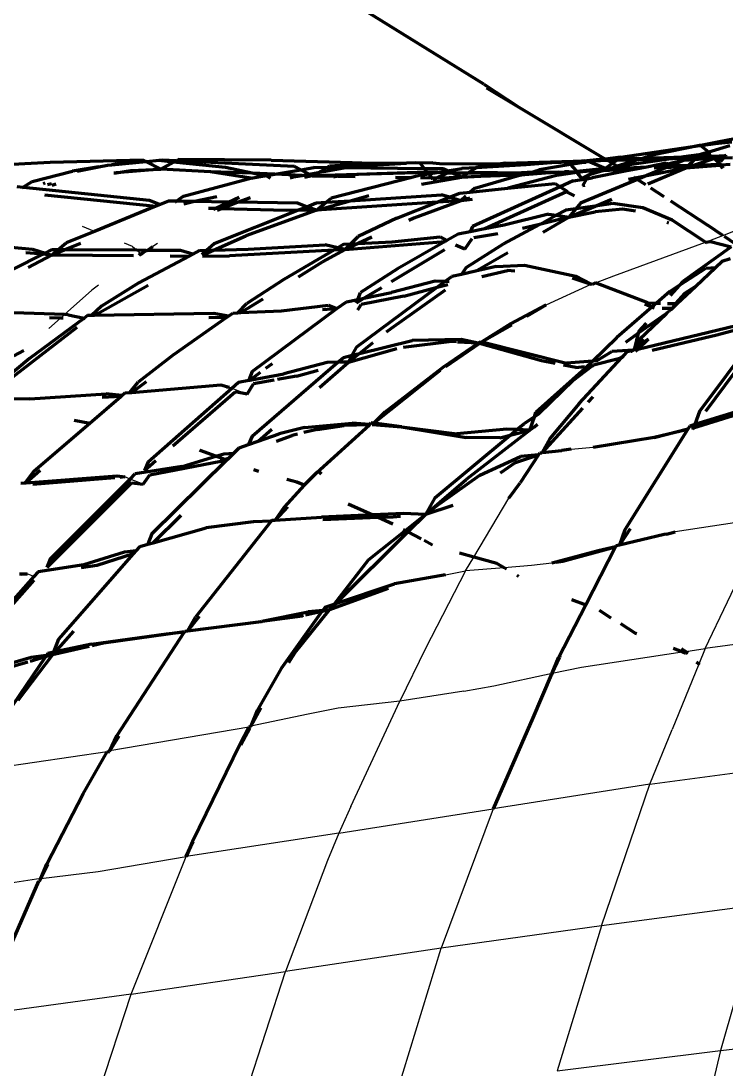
# Model space of a CAD drawing. Header units: millimetres. Extents: x 4307 to 31003, y 2809 to 20009.
# Drawn here: x 7297.8 to 7349.5, y 7416.7 to 7493.5 of the extents above; entities that cross this region are included whole.
import ezdxf

# ---------------------------------------------------------------- set-up
doc = ezdxf.new("R2010")
doc.units = ezdxf.units.MM
doc.layers.add('ProfileEdges', color=7, linetype='Continuous')

msp = doc.modelspace()

# ---------------------------------------------------------------- linework, layer by layer
for p, q in [((7349.299, 7477.77), (7353.129, 7479.271)), ((7303.219, 7478.071), (7302.346, 7478.418)), ((7306, 7476.965), (7305.422, 7477.195)), ((7307.834, 7477.18), (7307.504, 7476.971)), ((7330.368, 7476.76), (7329.711, 7477.067)), ((7341.296, 7474.825), (7348.02, 7477.269)), ((7348.02, 7477.269), (7349.299, 7477.77)), ((7306, 7476.965), (7306.327, 7476.683)), ((7306.327, 7476.683), (7306.61, 7476.438)), ((7339.951, 7474.298), (7341.296, 7474.825)), ((7303.519, 7474.132), (7303.022, 7473.772)), ((7336.346, 7472.692), (7339.647, 7474.204)), ((7301.011, 7471.97), (7303.022, 7473.772)), ((7321.027, 7472.412), (7320.991, 7472.427)), ((7299.88, 7470.957), (7300.721, 7471.71)), ((7300.721, 7471.71), (7300.934, 7471.901)), ((7313.082, 7466.656), (7313.279, 7466.578)), ((7313.279, 7466.578), (7314.406, 7466.132)), ((7338.165, 7462.117), (7339.794, 7462.25)), ((7305.826, 7459.92), (7305.431, 7460.076)), ((7306.779, 7459.543), (7305.826, 7459.92)), ((7331.021, 7454.21), (7333.599, 7458.519)), ((7352.563, 7457.083), (7345.785, 7456.051)), ((7348.007, 7447.515), (7352.563, 7457.083)), ((7330.413, 7453.193), (7331.021, 7454.21)), ((7333.259, 7453.42), (7330.413, 7453.193)), ((7335.267, 7453.58), (7333.259, 7453.42)), ((7336.742, 7453.754), (7335.267, 7453.58)), ((7298.776, 7452.785), (7298.278, 7452.973)), ((7298.908, 7452.736), (7298.776, 7452.785)), ((7330.413, 7453.193), (7327.5, 7447.51)), ((7328.948, 7452.91), (7330.413, 7453.193)), ((7352.613, 7448.127), (7348.007, 7447.515)), ((7327.5, 7447.51), (7325.615, 7443.648)), ((7338.934, 7446.135), (7346.302, 7447.256)), ((7346.302, 7447.256), (7346.486, 7447.283)), ((7346.486, 7447.283), (7346.572, 7447.297)), ((7346.572, 7447.297), (7348.007, 7447.515)), ((7348.007, 7447.515), (7347.537, 7446.368)), ((7347.537, 7446.368), (7345.567, 7441.563)), ((7332.51, 7444.772), (7336.785, 7445.713)), ((7336.785, 7445.713), (7338.934, 7446.135)), ((7330.306, 7444.384), (7332.51, 7444.772)), ((7330.306, 7444.384), (7325.615, 7443.648)), ((7325.615, 7443.648), (7321.087, 7443.134)), ((7322.023, 7435.941), (7325.615, 7443.648)), ((7318.885, 7442.706), (7314.675, 7441.817)), ((7321.087, 7443.134), (7318.885, 7442.706)), ((7314.529, 7441.749), (7304.343, 7440.011)), ((7343.949, 7437.56), (7345.567, 7441.563)), ((7304.151, 7439.942), (7296.12, 7438.755)), ((7343.949, 7437.56), (7355.634, 7439.138)), ((7343.949, 7437.56), (7332.439, 7435.765)), ((7340.394, 7427.196), (7343.949, 7437.56)), ((7322.023, 7435.941), (7321.143, 7433.969)), ((7321.143, 7433.969), (7332.439, 7435.765)), ((7332.439, 7435.765), (7328.645, 7425.562)), ((7321.143, 7433.969), (7309.929, 7432.269)), ((7321.143, 7433.969), (7320.294, 7431.968)), ((7303.489, 7431.181), (7309.929, 7432.269)), ((7305.909, 7422.187), (7309.929, 7432.269)), ((7320.294, 7431.968), (7317.215, 7423.843)), ((7299.275, 7430.658), (7303.489, 7431.181)), ((7299.275, 7430.658), (7293.017, 7429.702)), ((7352.167, 7428.742), (7340.394, 7427.196)), ((7352.167, 7428.742), (7349.12, 7418.054)), ((7340.394, 7427.196), (7328.645, 7425.562)), ((7340.394, 7427.196), (7337.145, 7416.568)), ((7328.645, 7425.562), (7317.215, 7423.843)), ((7325.392, 7414.953), (7328.645, 7425.562)), ((7305.909, 7422.187), (7317.215, 7423.843)), ((7313.801, 7413.328), (7317.215, 7423.843)), ((7305.909, 7422.187), (7294.997, 7420.682)), ((7302.474, 7411.782), (7305.909, 7422.187)), ((7349.12, 7418.054), (7356.456, 7418.911)), ((7337.145, 7416.568), (7349.12, 7418.054)), ((7349.12, 7418.054), (7346.513, 7407.211))]:
    msp.add_line(p, q)
at = {"layer": 'ProfileEdges', "lineweight": 211}
for p, q in [((7331.76, 7488.851), (7322.216, 7494.763)), ((7331.76, 7488.851), (7334.328, 7487.175)), ((7331.955, 7488.598), (7334.328, 7487.175)), ((7334.328, 7487.175), (7340.645, 7483.388)), ((7354.264, 7485.639), (7348.897, 7484.608)), ((7341.8, 7483.499), (7347.575, 7484.372)), ((7347.575, 7484.372), (7344.117, 7483.647)), ((7347.603, 7484.352), (7347.575, 7484.372)), ((7347.603, 7484.352), (7347.677, 7484.363)), ((7347.643, 7484.358), (7347.603, 7484.352)), ((7348.266, 7483.885), (7347.643, 7484.358)), ((7348.897, 7484.608), (7347.677, 7484.363)), ((7347.677, 7484.363), (7348.724, 7484.516)), ((7349.799, 7484.35), (7348.266, 7483.885)), ((7348.724, 7484.516), (7349.961, 7484.625)), ((7299.975, 7483.137), (7306.774, 7483.315)), ((7304.488, 7482.952), (7307.002, 7483.193)), ((7307.002, 7483.193), (7305.179, 7483.064)), ((7306.774, 7483.315), (7307.002, 7483.193)), ((7307.002, 7483.193), (7307.032, 7483.177)), ((7307.924, 7483.256), (7307.032, 7483.177)), ((7307.032, 7483.177), (7308.072, 7482.623)), ((7308.205, 7483.279), (7307.924, 7483.256)), ((7309.019, 7483.143), (7307.924, 7483.256)), ((7309.181, 7483.232), (7308.205, 7483.279)), ((7309.019, 7483.143), (7309.181, 7483.232)), ((7309.181, 7483.232), (7309.354, 7483.328)), ((7317.891, 7482.818), (7309.181, 7483.232)), ((7316.173, 7483.289), (7309.354, 7483.328)), ((7316.173, 7483.289), (7322.12, 7483.116)), ((7333.335, 7483.067), (7339.138, 7483.231)), ((7339.138, 7483.231), (7338.007, 7483.091)), ((7339.241, 7483.15), (7338.126, 7482.96)), ((7338.941, 7483.147), (7339.241, 7483.15)), ((7339.138, 7483.231), (7339.312, 7483.242)), ((7339.35, 7483.155), (7339.241, 7483.15)), ((7340.463, 7483.361), (7339.312, 7483.242)), ((7339.312, 7483.242), (7339.835, 7483.25)), ((7339.447, 7483.185), (7339.312, 7483.242)), ((7339.447, 7483.185), (7339.35, 7483.155)), ((7339.835, 7483.25), (7339.447, 7483.185)), ((7340.665, 7482.672), (7339.447, 7483.185)), ((7340.463, 7483.361), (7339.835, 7483.25)), ((7339.835, 7483.25), (7340.823, 7483.278)), ((7340.463, 7483.361), (7340.645, 7483.388)), ((7340.676, 7483.367), (7340.645, 7483.388)), ((7341.8, 7483.499), (7340.676, 7483.367)), ((7340.676, 7483.367), (7341.656, 7483.394)), ((7340.676, 7483.367), (7340.823, 7483.278)), ((7340.823, 7483.278), (7341.524, 7483.298)), ((7340.823, 7483.278), (7341.193, 7483.057)), ((7341.193, 7483.057), (7341.524, 7483.298)), ((7341.524, 7483.298), (7341.656, 7483.394)), ((7341.524, 7483.298), (7343.145, 7483.344)), ((7343.145, 7483.344), (7341.547, 7482.844)), ((7345.655, 7483.414), (7341.601, 7482.812)), ((7341.656, 7483.394), (7341.8, 7483.499)), ((7341.656, 7483.394), (7343.472, 7483.446)), ((7343.472, 7483.446), (7343.145, 7483.344)), ((7343.145, 7483.344), (7345.655, 7483.414)), ((7344.117, 7483.647), (7343.472, 7483.446)), ((7343.472, 7483.446), (7346.432, 7483.53)), ((7346.451, 7483.294), (7345.362, 7483.014)), ((7346.451, 7483.294), (7345.629, 7482.953)), ((7346.432, 7483.53), (7345.655, 7483.414)), ((7345.655, 7483.414), (7346.181, 7483.429)), ((7346.181, 7483.429), (7347.351, 7483.519)), ((7347.559, 7483.671), (7346.432, 7483.53)), ((7346.432, 7483.53), (7347.351, 7483.519)), ((7347.351, 7483.519), (7346.451, 7483.294)), ((7346.451, 7483.294), (7347.213, 7483.335)), ((7346.754, 7482.892), (7347.213, 7483.335)), ((7348.68, 7483.415), (7347.148, 7482.906)), ((7347.213, 7483.335), (7347.351, 7483.519)), ((7347.213, 7483.335), (7348.642, 7483.454)), ((7347.351, 7483.519), (7347.407, 7483.523)), ((7347.407, 7483.523), (7347.444, 7483.559)), ((7347.444, 7483.559), (7347.559, 7483.671)), ((7347.444, 7483.559), (7347.516, 7483.561)), ((7348.148, 7483.721), (7347.516, 7483.561)), ((7347.516, 7483.561), (7348.115, 7483.578)), ((7347.734, 7483.724), (7347.559, 7483.671)), ((7348.266, 7483.885), (7347.734, 7483.724)), ((7348.055, 7483.771), (7347.734, 7483.724)), ((7348.148, 7483.721), (7348.055, 7483.771)), ((7348.115, 7483.578), (7348.376, 7483.598)), ((7348.406, 7483.787), (7348.148, 7483.721)), ((7348.376, 7483.598), (7348.148, 7483.721)), ((7348.406, 7483.787), (7348.266, 7483.885)), ((7348.642, 7483.454), (7348.376, 7483.598)), ((7348.376, 7483.598), (7348.508, 7483.589)), ((7348.508, 7483.589), (7349.509, 7483.64)), ((7348.508, 7483.589), (7348.642, 7483.454)), ((7348.642, 7483.454), (7348.68, 7483.415)), ((7348.68, 7483.415), (7348.705, 7483.39)), ((7348.68, 7483.415), (7348.74, 7483.401)), ((7348.74, 7483.401), (7348.705, 7483.39)), ((7348.705, 7483.39), (7349.165, 7482.924)), ((7348.74, 7483.401), (7348.805, 7483.422)), ((7349.148, 7483.18), (7348.74, 7483.401)), ((7349.509, 7483.64), (7348.805, 7483.422)), ((7348.805, 7483.422), (7349.361, 7483.452)), ((7349.148, 7483.18), (7349.361, 7483.452)), ((7349.361, 7483.452), (7349.509, 7483.64)), ((7349.361, 7483.452), (7350.009, 7483.487)), ((7349.509, 7483.64), (7349.546, 7483.688)), ((7291.462, 7482.687), (7299.975, 7483.137)), ((7298.642, 7481.716), (7301.611, 7482.486)), ((7303.53, 7482.797), (7301.611, 7482.486)), ((7301.941, 7482.481), (7303.53, 7482.797)), ((7303.53, 7482.797), (7304.168, 7482.923)), ((7304.168, 7482.923), (7304.488, 7482.952)), ((7305.179, 7483.064), (7304.488, 7482.952)), ((7308.072, 7482.623), (7304.802, 7482.353)), ((7304.802, 7482.353), (7305.871, 7482.535)), ((7305.871, 7482.535), (7308.072, 7482.623)), ((7308.072, 7482.623), (7309.019, 7483.143)), ((7311.728, 7482.432), (7308.072, 7482.623)), ((7312.825, 7482.753), (7309.019, 7483.143)), ((7314.689, 7481.963), (7311.728, 7482.432)), ((7314.776, 7482.33), (7311.728, 7482.432)), ((7314.776, 7482.33), (7312.825, 7482.753)), ((7316.434, 7482.258), (7318.345, 7482.58)), ((7318.345, 7482.58), (7317.891, 7482.818)), ((7318.345, 7482.58), (7319.306, 7482.742)), ((7318.95, 7482.262), (7318.345, 7482.58)), ((7320.22, 7482.733), (7319.306, 7482.742)), ((7319.608, 7482.38), (7320.22, 7482.733)), ((7319.608, 7482.38), (7321.508, 7482.72)), ((7320.22, 7482.733), (7320.457, 7482.87)), ((7321.508, 7482.72), (7320.22, 7482.733)), ((7320.457, 7482.87), (7323.534, 7483.067)), ((7321.508, 7482.72), (7322.278, 7482.858)), ((7327.417, 7482.659), (7321.508, 7482.72)), ((7327.621, 7482.398), (7321.723, 7482.209)), ((7322.12, 7483.116), (7323.534, 7483.067)), ((7322.278, 7482.858), (7326.1, 7483.057)), ((7323.534, 7483.067), (7326.1, 7483.057)), ((7326.747, 7483.09), (7326.1, 7483.057)), ((7327.097, 7483.068), (7326.747, 7483.09)), ((7328.014, 7483.088), (7327.097, 7483.068)), ((7327.417, 7482.659), (7327.097, 7483.068)), ((7327.621, 7482.398), (7327.417, 7482.659)), ((7328.783, 7482.645), (7327.417, 7482.659)), ((7327.67, 7482.378), (7327.621, 7482.398)), ((7328.014, 7483.088), (7328.508, 7483.052)), ((7328.381, 7482.375), (7329.099, 7482.501)), ((7328.508, 7483.052), (7333.007, 7483.028)), ((7329.099, 7482.501), (7328.783, 7482.645)), ((7329.099, 7482.501), (7330.163, 7482.674)), ((7329.392, 7482.367), (7329.099, 7482.501)), ((7331.192, 7482.738), (7330.163, 7482.674)), ((7330.644, 7482.378), (7331.192, 7482.738)), ((7334.865, 7482.942), (7331.192, 7482.738)), ((7331.192, 7482.738), (7331.31, 7482.815)), ((7334.385, 7483.053), (7331.31, 7482.815)), ((7332.765, 7482.351), (7334.517, 7482.382)), ((7333.335, 7483.067), (7333.007, 7483.028)), ((7334.385, 7483.053), (7333.335, 7483.067)), ((7336.739, 7483.082), (7334.385, 7483.053)), ((7337.224, 7482.403), (7334.455, 7482.186)), ((7334.517, 7482.382), (7334.948, 7482.383)), ((7334.774, 7482.275), (7337.224, 7482.403)), ((7334.774, 7482.275), (7335.171, 7482.387)), ((7336.739, 7483.082), (7334.865, 7482.942)), ((7335.171, 7482.387), (7334.948, 7482.383)), ((7335.197, 7482.394), (7335.171, 7482.387)), ((7335.197, 7482.394), (7335.819, 7482.569)), ((7337.224, 7482.403), (7335.197, 7482.394)), ((7338.126, 7482.96), (7335.819, 7482.569)), ((7336.88, 7483.117), (7336.739, 7483.082)), ((7337.094, 7483.108), (7336.88, 7483.117)), ((7337.204, 7483.111), (7337.094, 7483.108)), ((7337.253, 7483.12), (7337.204, 7483.111)), ((7337.224, 7482.403), (7337.684, 7482.439)), ((7337.292, 7483.123), (7337.253, 7483.12)), ((7337.374, 7483.121), (7337.292, 7483.123)), ((7337.439, 7483.125), (7337.374, 7483.121)), ((7337.5, 7483.139), (7337.439, 7483.125)), ((7337.672, 7483.14), (7337.5, 7483.139)), ((7337.925, 7483.126), (7337.672, 7483.14)), ((7337.992, 7482.443), (7337.684, 7482.439)), ((7337.925, 7483.126), (7337.975, 7483.126)), ((7337.975, 7483.126), (7338.007, 7483.091)), ((7337.992, 7482.443), (7338.504, 7482.469)), ((7338.007, 7483.091), (7338.941, 7483.147)), ((7338.007, 7483.091), (7338.126, 7482.96)), ((7338.126, 7482.96), (7338.539, 7482.506)), ((7338.539, 7482.506), (7338.504, 7482.469)), ((7338.576, 7482.38), (7338.504, 7482.469)), ((7338.539, 7482.506), (7338.585, 7482.455)), ((7338.63, 7482.387), (7338.576, 7482.38)), ((7340.665, 7482.672), (7338.585, 7482.455)), ((7339.194, 7482.466), (7338.585, 7482.455)), ((7338.585, 7482.455), (7338.63, 7482.387)), ((7339.194, 7482.466), (7338.63, 7482.387)), ((7338.63, 7482.387), (7338.929, 7481.944)), ((7339.277, 7482.468), (7339.194, 7482.466)), ((7340.665, 7482.672), (7339.277, 7482.468)), ((7339.961, 7482.486), (7339.277, 7482.468)), ((7340.48, 7482.511), (7339.421, 7482.18)), ((7339.421, 7482.18), (7339.961, 7482.486)), ((7342.14, 7482.471), (7339.715, 7481.991)), ((7340.48, 7482.511), (7339.961, 7482.486)), ((7341.04, 7482.686), (7340.48, 7482.511)), ((7341.971, 7482.582), (7340.48, 7482.511)), ((7340.665, 7482.672), (7341.193, 7483.057)), ((7341.04, 7482.686), (7340.665, 7482.672)), ((7341.04, 7482.686), (7341.547, 7482.844)), ((7341.767, 7482.712), (7341.04, 7482.686)), ((7341.193, 7483.057), (7341.547, 7482.844)), ((7341.601, 7482.812), (7341.547, 7482.844)), ((7341.601, 7482.812), (7341.767, 7482.712)), ((7341.819, 7482.681), (7341.767, 7482.712)), ((7343.713, 7482.782), (7341.819, 7482.681)), ((7341.819, 7482.681), (7341.971, 7482.582)), ((7342.932, 7482.627), (7341.971, 7482.582)), ((7341.971, 7482.582), (7342.14, 7482.471)), ((7342.932, 7482.627), (7342.14, 7482.471)), ((7343.713, 7482.782), (7342.932, 7482.627)), ((7345.143, 7483.065), (7343.713, 7482.782)), ((7343.728, 7482.164), (7346.589, 7482.732)), ((7345.092, 7482.73), (7343.728, 7482.164)), ((7343.786, 7481.551), (7346.589, 7482.732)), ((7345.092, 7482.73), (7344.257, 7482.691)), ((7344.544, 7482.812), (7344.514, 7482.799)), ((7345.362, 7483.014), (7344.544, 7482.812)), ((7345.36, 7482.841), (7344.544, 7482.812)), ((7345.36, 7482.841), (7345.092, 7482.73)), ((7346.339, 7482.79), (7345.092, 7482.73)), ((7345.143, 7483.065), (7345.362, 7483.014)), ((7345.629, 7482.953), (7345.36, 7482.841)), ((7346.012, 7482.865), (7345.36, 7482.841)), ((7345.362, 7483.014), (7345.629, 7482.953)), ((7345.629, 7482.953), (7346.012, 7482.865)), ((7346.754, 7482.892), (7346.012, 7482.865)), ((7346.012, 7482.865), (7346.339, 7482.79)), ((7346.665, 7482.805), (7346.339, 7482.79)), ((7346.339, 7482.79), (7346.589, 7482.732)), ((7346.589, 7482.732), (7349.088, 7482.92)), ((7346.853, 7482.814), (7346.589, 7482.732)), ((7346.589, 7482.732), (7346.665, 7482.805)), ((7346.665, 7482.805), (7346.754, 7482.892)), ((7346.853, 7482.814), (7346.665, 7482.805)), ((7347.148, 7482.906), (7346.754, 7482.892)), ((7349.088, 7482.92), (7346.853, 7482.814)), ((7347.148, 7482.906), (7346.853, 7482.814)), ((7349.041, 7482.974), (7347.148, 7482.906)), ((7349.041, 7482.974), (7349.088, 7482.92)), ((7349.088, 7482.92), (7349.12, 7482.884)), ((7349.12, 7482.884), (7349.165, 7482.924)), ((7349.12, 7482.884), (7349.271, 7482.711)), ((7349.834, 7482.974), (7349.165, 7482.924)), ((7349.165, 7482.924), (7349.312, 7482.715)), ((7297.984, 7481.313), (7298.642, 7481.716)), ((7299.453, 7481.561), (7299.605, 7481.618)), ((7304.623, 7482.361), (7304.802, 7482.353)), ((7309.748, 7480.646), (7314.481, 7481.928)), ((7314.481, 7481.928), (7314.689, 7481.963)), ((7314.689, 7481.963), (7315.69, 7482.132)), ((7314.862, 7481.935), (7314.689, 7481.963)), ((7315.69, 7482.132), (7314.776, 7482.33)), ((7316.434, 7482.258), (7314.776, 7482.33)), ((7315.69, 7482.132), (7316.434, 7482.258)), ((7315.919, 7482.082), (7315.69, 7482.132)), ((7315.919, 7482.082), (7316.096, 7481.96)), ((7318.435, 7482.17), (7316.434, 7482.258)), ((7317.57, 7481.99), (7317.804, 7482.057)), ((7317.804, 7482.057), (7318.435, 7482.17)), ((7318.435, 7482.17), (7318.95, 7482.262)), ((7319.187, 7482.137), (7318.435, 7482.17)), ((7319.187, 7482.137), (7318.609, 7482.011)), ((7318.95, 7482.262), (7319.608, 7482.38)), ((7319.187, 7482.137), (7318.95, 7482.262)), ((7319.187, 7482.137), (7319.608, 7482.38)), ((7321.723, 7482.209), (7319.187, 7482.137)), ((7319.187, 7482.137), (7321.069, 7482.106)), ((7326.479, 7482.016), (7320.583, 7480.513)), ((7321.069, 7482.106), (7320.735, 7482.054)), ((7321.723, 7482.209), (7321.069, 7482.106)), ((7321.069, 7482.106), (7322.32, 7482.085)), ((7327.67, 7482.378), (7321.723, 7482.209)), ((7325.28, 7482.036), (7326.479, 7482.016)), ((7327.12, 7482.18), (7326.479, 7482.016)), ((7327.12, 7482.18), (7327.708, 7482.275)), ((7327.12, 7482.006), (7327.947, 7481.992)), ((7327.185, 7481.518), (7330.12, 7482.033)), ((7328.325, 7482.375), (7327.67, 7482.378)), ((7327.67, 7482.378), (7327.708, 7482.275)), ((7327.708, 7482.275), (7328.325, 7482.375)), ((7327.708, 7482.275), (7327.947, 7481.992)), ((7327.947, 7481.992), (7328.316, 7481.999)), ((7328.028, 7481.861), (7327.947, 7481.992)), ((7328.028, 7481.861), (7328.316, 7481.999)), ((7328.316, 7481.999), (7329.085, 7482.368)), ((7328.316, 7481.999), (7330.12, 7482.033)), ((7328.381, 7482.375), (7328.325, 7482.375)), ((7329.085, 7482.368), (7328.381, 7482.375)), ((7329.085, 7482.368), (7329.392, 7482.367)), ((7330.12, 7482.033), (7329.392, 7482.367)), ((7329.392, 7482.367), (7330.618, 7482.361)), ((7330.12, 7482.033), (7330.618, 7482.361)), ((7330.12, 7482.033), (7334.774, 7482.275)), ((7334.375, 7482.179), (7330.12, 7482.033)), ((7330.618, 7482.361), (7330.644, 7482.378)), ((7330.618, 7482.361), (7332.765, 7482.351)), ((7332.765, 7482.351), (7330.644, 7482.378)), ((7331.107, 7481.245), (7334.375, 7482.179)), ((7337.093, 7482.172), (7333.523, 7481.23)), ((7334.455, 7482.186), (7334.375, 7482.179)), ((7334.455, 7482.186), (7334.774, 7482.275)), ((7338.576, 7482.38), (7337.093, 7482.172)), ((7338.325, 7481.774), (7337.373, 7481.344)), ((7338.325, 7481.774), (7339.283, 7481.924)), ((7338.929, 7481.944), (7338.576, 7482.38)), ((7343.043, 7481.88), (7338.853, 7480.141)), ((7338.929, 7481.944), (7339.421, 7482.18)), ((7339.283, 7481.924), (7339.004, 7481.402)), ((7339.421, 7482.18), (7339.283, 7481.924)), ((7339.283, 7481.924), (7339.715, 7481.991)), ((7342.379, 7481.896), (7342.869, 7481.994)), ((7342.767, 7482.061), (7342.869, 7481.994)), ((7342.869, 7481.994), (7343.728, 7482.164)), ((7342.869, 7481.994), (7343.043, 7481.88)), ((7343.728, 7482.164), (7343.043, 7481.88)), ((7343.043, 7481.88), (7343.618, 7481.503)), ((7297.533, 7481.36), (7297.984, 7481.313)), ((7297.884, 7481.252), (7297.984, 7481.313)), ((7297.984, 7481.313), (7307.231, 7480.356)), ((7299.759, 7481.503), (7300.056, 7481.572)), ((7300.374, 7481.539), (7300.092, 7481.44)), ((7329.255, 7480.57), (7330.003, 7480.865)), ((7330.003, 7480.865), (7330.773, 7480.945)), ((7331.107, 7481.245), (7330.773, 7480.945)), ((7330.773, 7480.945), (7333.523, 7481.23)), ((7337.373, 7481.344), (7330.934, 7478.435)), ((7337.838, 7480.979), (7331.833, 7478.246)), ((7333.523, 7481.23), (7336.997, 7481.589)), ((7336.997, 7481.589), (7337.373, 7481.344)), ((7337.373, 7481.344), (7337.906, 7480.996)), ((7337.906, 7480.996), (7337.838, 7480.979)), ((7338.403, 7480.684), (7337.838, 7480.979)), ((7339.164, 7481.442), (7339.004, 7481.402)), ((7343.99, 7481.26), (7344.953, 7480.63)), ((7299.551, 7480.739), (7307.724, 7479.907)), ((7307.231, 7480.356), (7308.04, 7480.036)), ((7308.642, 7480.281), (7308.04, 7480.036)), ((7309.223, 7480.272), (7308.642, 7480.281)), ((7309.223, 7480.272), (7309.115, 7480.195)), ((7309.748, 7480.646), (7309.223, 7480.272)), ((7310.558, 7480.25), (7309.223, 7480.272)), ((7310.558, 7480.25), (7309.764, 7480.076)), ((7312.176, 7480.604), (7310.558, 7480.25)), ((7313.051, 7480.209), (7310.558, 7480.25)), ((7312.056, 7479.735), (7313.051, 7480.209)), ((7312.485, 7479.725), (7313.71, 7480.199)), ((7313.051, 7480.209), (7313.819, 7480.576)), ((7313.71, 7480.199), (7313.051, 7480.209)), ((7313.71, 7480.199), (7314.648, 7480.561)), ((7318.098, 7480.127), (7313.71, 7480.199)), ((7318.792, 7479.881), (7318.098, 7480.127)), ((7318.792, 7479.881), (7319.476, 7480.153)), ((7319.476, 7480.153), (7320.196, 7480.2)), ((7319.494, 7479.633), (7321.954, 7480.315)), ((7328.337, 7480.207), (7319.494, 7479.633)), ((7319.494, 7479.633), (7320.196, 7480.2)), ((7320.196, 7480.2), (7320.583, 7480.513)), ((7320.196, 7480.2), (7321.954, 7480.315)), ((7321.954, 7480.315), (7328.653, 7480.753)), ((7321.954, 7480.315), (7323.322, 7480.694)), ((7325.383, 7479.04), (7328.337, 7480.207)), ((7330.077, 7480.32), (7326.623, 7479.043)), ((7328.337, 7480.207), (7329.255, 7480.57)), ((7330.077, 7480.32), (7328.337, 7480.207)), ((7329.255, 7480.57), (7328.653, 7480.753)), ((7330.077, 7480.32), (7329.255, 7480.57)), ((7330.442, 7480.647), (7330.077, 7480.32)), ((7330.745, 7480.496), (7330.077, 7480.32)), ((7330.913, 7480.413), (7330.077, 7480.32)), ((7338.853, 7480.141), (7338.515, 7479.732)), ((7339.923, 7479.924), (7341.14, 7480.437)), ((7341.218, 7480.101), (7339.923, 7479.924)), ((7343.417, 7479.784), (7341.218, 7480.101)), ((7345.458, 7480.299), (7348.22, 7478.492)), ((7307.724, 7479.907), (7303.219, 7478.071)), ((7308.04, 7480.036), (7307.724, 7479.907)), ((7312.056, 7479.735), (7311.571, 7479.747)), ((7311.94, 7479.68), (7312.056, 7479.735)), ((7311.98, 7477.177), (7318.126, 7479.617)), ((7312.485, 7479.725), (7312.056, 7479.735)), ((7312.231, 7479.626), (7312.485, 7479.725)), ((7317.328, 7479.607), (7312.485, 7479.725)), ((7319.494, 7479.633), (7314.324, 7477.739)), ((7318.126, 7479.617), (7317.328, 7479.607)), ((7318.126, 7479.617), (7318.792, 7479.881)), ((7319.494, 7479.633), (7318.126, 7479.617)), ((7319.494, 7479.633), (7318.792, 7479.881)), ((7336.511, 7479.332), (7333.245, 7478.519)), ((7336.511, 7479.332), (7337.07, 7479.252)), ((7337.07, 7479.252), (7337.768, 7479.63)), ((7338.515, 7479.732), (7337.768, 7479.63)), ((7338.008, 7479.118), (7339.923, 7479.924)), ((7338.515, 7479.732), (7338.008, 7479.118)), ((7338.008, 7479.118), (7339.941, 7479.514)), ((7339.923, 7479.924), (7338.515, 7479.732)), ((7341.928, 7479.694), (7339.941, 7479.514)), ((7342.886, 7479.545), (7341.928, 7479.694)), ((7345.58, 7478.882), (7343.417, 7479.784)), ((7325.383, 7479.04), (7322.56, 7477.691)), ((7326.623, 7479.043), (7326.258, 7478.876)), ((7333.217, 7477.163), (7335.84, 7478.585)), ((7335.84, 7478.585), (7334.595, 7478.279)), ((7335.84, 7478.585), (7337.07, 7479.252)), ((7338.008, 7479.118), (7335.84, 7478.585)), ((7336.113, 7478.023), (7338.008, 7479.118)), ((7337.07, 7479.252), (7338.008, 7479.118)), ((7345.321, 7478.667), (7345.205, 7478.728)), ((7348.02, 7477.269), (7345.58, 7478.882)), ((7303.219, 7478.071), (7301.135, 7477.223)), ((7329.877, 7477.869), (7329.052, 7477.394)), ((7330.752, 7478.038), (7329.877, 7477.869)), ((7330.934, 7478.435), (7330.752, 7478.038)), ((7331.833, 7478.246), (7330.752, 7478.038)), ((7331.043, 7477.614), (7332.797, 7477.927)), ((7333.245, 7478.519), (7331.833, 7478.246)), ((7349.299, 7477.77), (7348.22, 7478.492)), ((7292.494, 7477.341), (7298.672, 7476.761)), ((7300.525, 7476.716), (7301.135, 7477.223)), ((7300.996, 7476.713), (7302.225, 7477.216)), ((7311.426, 7476.682), (7311.98, 7477.177)), ((7311.953, 7476.697), (7314.324, 7477.739)), ((7314.492, 7476.769), (7320.134, 7477.074)), ((7321.05, 7476.858), (7320.134, 7477.074)), ((7321.508, 7477.126), (7321.05, 7476.858)), ((7321.508, 7477.126), (7322.013, 7477.151)), ((7321.588, 7476.731), (7328.936, 7477.327)), ((7322.562, 7477.178), (7321.588, 7476.731)), ((7321.588, 7476.731), (7322.013, 7477.151)), ((7322.013, 7477.151), (7322.56, 7477.691)), ((7322.013, 7477.151), (7322.562, 7477.178)), ((7323.562, 7477.638), (7322.562, 7477.178)), ((7322.562, 7477.178), (7325.051, 7477.302)), ((7325.051, 7477.302), (7328.56, 7477.676)), ((7328.936, 7477.327), (7325.447, 7475.315)), ((7329.052, 7477.394), (7328.56, 7477.676)), ((7329.052, 7477.394), (7328.936, 7477.327)), ((7330.368, 7476.76), (7329.68, 7477.055)), ((7330.368, 7476.76), (7330.905, 7477.558)), ((7330.461, 7475.436), (7333.217, 7477.163)), ((7348.02, 7477.269), (7348.392, 7477.325)), ((7348.114, 7477.226), (7348.02, 7477.269)), ((7348.392, 7477.325), (7349.891, 7476.945)), ((7350.2, 7477.167), (7349.408, 7477.697)), ((7297.264, 7475.313), (7299.421, 7476.391)), ((7299.421, 7476.391), (7298.19, 7476.507)), ((7298.355, 7475.433), (7300.062, 7476.331)), ((7298.672, 7476.761), (7299.592, 7476.476)), ((7299.421, 7476.391), (7299.592, 7476.476)), ((7300.062, 7476.331), (7299.421, 7476.391)), ((7299.592, 7476.476), (7300.076, 7476.718)), ((7299.592, 7476.476), (7300.062, 7476.331)), ((7300.062, 7476.331), (7300.525, 7476.716)), ((7300.062, 7476.331), (7300.996, 7476.713)), ((7306.07, 7476.284), (7300.062, 7476.331)), ((7300.525, 7476.716), (7300.076, 7476.718)), ((7300.996, 7476.713), (7300.525, 7476.716)), ((7306.327, 7476.683), (7300.996, 7476.713)), ((7307.014, 7476.679), (7306.327, 7476.683)), ((7310.148, 7476.259), (7306.466, 7474.293)), ((7306.489, 7476.33), (7306.61, 7476.438)), ((7307.014, 7476.679), (7306.581, 7476.34)), ((7306.61, 7476.438), (7307.014, 7476.679)), ((7307.014, 7476.679), (7307.076, 7476.679)), ((7307.076, 7476.679), (7307.504, 7476.971)), ((7309.526, 7476.665), (7307.076, 7476.679)), ((7308.773, 7476.267), (7310.148, 7476.259)), ((7310.423, 7476.406), (7309.526, 7476.665)), ((7310.423, 7476.406), (7310.148, 7476.259)), ((7310.911, 7476.667), (7310.423, 7476.406)), ((7310.911, 7476.667), (7311.426, 7476.682)), ((7311.079, 7476.372), (7311.426, 7476.682)), ((7311.106, 7476.324), (7311.953, 7476.697)), ((7311.144, 7476.258), (7313.112, 7476.287)), ((7311.426, 7476.682), (7311.953, 7476.697)), ((7311.953, 7476.697), (7314.492, 7476.769)), ((7320.758, 7476.687), (7313.112, 7476.287)), ((7320.758, 7476.687), (7317.109, 7474.553)), ((7321.588, 7476.731), (7319.935, 7475.842)), ((7321.05, 7476.858), (7320.758, 7476.687)), ((7321.588, 7476.731), (7320.758, 7476.687)), ((7321.588, 7476.731), (7321.05, 7476.858)), ((7325.001, 7474.388), (7328.899, 7476.734)), ((7331.15, 7475.155), (7333.528, 7476.529)), ((7349.891, 7476.945), (7346.348, 7474.4)), ((7318.169, 7474.742), (7319.935, 7475.842)), ((7332.669, 7475.499), (7331.15, 7475.155)), ((7332.669, 7475.499), (7334.752, 7475.606)), ((7334.752, 7475.606), (7338.507, 7474.79)), ((7348.765, 7475.436), (7349.235, 7475.879)), ((7349.235, 7475.879), (7349.848, 7476.072)), ((7325.447, 7475.315), (7322.716, 7473.584)), ((7328.913, 7474.388), (7329.422, 7474.764)), ((7330.122, 7474.922), (7329.422, 7474.764)), ((7330.461, 7475.436), (7330.122, 7474.922)), ((7331.15, 7475.155), (7330.122, 7474.922)), ((7331.61, 7474.768), (7333.509, 7475.203)), ((7334.041, 7475.165), (7333.509, 7475.203)), ((7339.647, 7474.204), (7338.507, 7474.79)), ((7346.105, 7474.122), (7348.042, 7475.386)), ((7347.308, 7474.061), (7348.765, 7475.436)), ((7348.042, 7475.386), (7348.765, 7475.436)), ((7303.204, 7471.91), (7307.158, 7474.129)), ((7306.466, 7474.293), (7303.727, 7472.595)), ((7317.109, 7474.553), (7314.377, 7472.78)), ((7322.459, 7469.62), (7328.353, 7473.974)), ((7322.977, 7473.17), (7324.275, 7473.951)), ((7328.195, 7474.432), (7324.986, 7473.592)), ((7325.896, 7473.328), (7328.353, 7473.974)), ((7328.913, 7474.388), (7328.195, 7474.432)), ((7328.353, 7473.974), (7328.913, 7474.388)), ((7328.353, 7473.974), (7329.134, 7474.179)), ((7329.227, 7474.369), (7328.913, 7474.388)), ((7338.246, 7474.669), (7339.647, 7474.204)), ((7339.708, 7474.181), (7339.647, 7474.204)), ((7339.951, 7474.298), (7339.708, 7474.181)), ((7343.784, 7472.83), (7339.951, 7474.298)), ((7345.4, 7473.662), (7346.105, 7474.122)), ((7346.105, 7474.122), (7345.44, 7473.361)), ((7345.953, 7472.782), (7347.308, 7474.061)), ((7346.348, 7474.4), (7346.105, 7474.122)), ((7346.493, 7473.547), (7347.308, 7474.061)), ((7322.439, 7472.846), (7322.977, 7473.17)), ((7322.525, 7473.075), (7322.716, 7473.584)), ((7322.525, 7473.075), (7322.977, 7473.17)), ((7325.896, 7473.328), (7322.772, 7472.714)), ((7322.977, 7473.17), (7324.986, 7473.592)), ((7328.929, 7473.766), (7324.963, 7470.953)), ((7345.4, 7473.662), (7344.42, 7472.816)), ((7346.493, 7473.547), (7345.823, 7472.784)), ((7303.727, 7472.595), (7303.009, 7471.907)), ((7313.738, 7472.105), (7314.377, 7472.78)), ((7313.956, 7472.115), (7315.588, 7473.132)), ((7314.766, 7467.808), (7320.991, 7472.427)), ((7316.917, 7472.248), (7320.386, 7472.674)), ((7319.926, 7472.338), (7320.991, 7472.427)), ((7320.386, 7472.674), (7320.991, 7472.427)), ((7320.991, 7472.427), (7321.689, 7472.899)), ((7321.689, 7472.899), (7322.525, 7473.075)), ((7322.439, 7472.846), (7322.525, 7473.075)), ((7322.536, 7472.314), (7322.772, 7472.714)), ((7336.346, 7472.692), (7333.733, 7471.295)), ((7334.921, 7471.869), (7336.346, 7472.692)), ((7344.086, 7472.527), (7341.515, 7470.306)), ((7344.086, 7472.527), (7343.56, 7472.726)), ((7343.784, 7472.83), (7344.42, 7472.816)), ((7344.42, 7472.816), (7344.086, 7472.527)), ((7344.277, 7472.455), (7344.086, 7472.527)), ((7344.42, 7472.816), (7344.731, 7472.809)), ((7345.571, 7472.421), (7344.831, 7472.421)), ((7345.239, 7472.797), (7345.823, 7472.784)), ((7345.524, 7472.377), (7345.571, 7472.421)), ((7345.823, 7472.784), (7345.571, 7472.421)), ((7345.571, 7472.421), (7345.953, 7472.782)), ((7345.823, 7472.784), (7345.953, 7472.782)), ((7301.011, 7471.97), (7292.369, 7472.286)), ((7302.447, 7471.713), (7298.447, 7468.764)), ((7300.721, 7471.71), (7299.928, 7471.734)), ((7300.927, 7471.704), (7300.721, 7471.71)), ((7301.285, 7471.96), (7301.011, 7471.97)), ((7301.285, 7471.96), (7302.447, 7471.713)), ((7302.704, 7471.903), (7302.447, 7471.713)), ((7302.447, 7471.713), (7302.524, 7471.697)), ((7303.009, 7471.907), (7302.704, 7471.903)), ((7303.204, 7471.91), (7303.009, 7471.907)), ((7311.972, 7472.049), (7303.204, 7471.91)), ((7309.036, 7469.05), (7312.929, 7471.79)), ((7311.596, 7471.771), (7312.929, 7471.79)), ((7313.039, 7471.866), (7311.972, 7472.049)), ((7312.929, 7471.79), (7313.039, 7471.866)), ((7313.039, 7471.866), (7313.352, 7472.087)), ((7313.352, 7472.087), (7313.738, 7472.105)), ((7313.738, 7472.105), (7313.956, 7472.115)), ((7313.956, 7472.115), (7316.917, 7472.248)), ((7345.171, 7472.043), (7343.074, 7470.605)), ((7343.163, 7470.148), (7345.171, 7472.043)), ((7345.174, 7472.096), (7345.171, 7472.043)), ((7345.174, 7472.096), (7345.329, 7472.193)), ((7345.329, 7472.193), (7345.359, 7472.258)), ((7345.359, 7472.258), (7345.524, 7472.377)), ((7295.106, 7465.778), (7301.949, 7471.041)), ((7324.963, 7470.953), (7324.612, 7470.675)), ((7333.733, 7471.295), (7331.619, 7469.971)), ((7331.619, 7469.971), (7333.823, 7471.235)), ((7343.048, 7469.449), (7351.486, 7471.465)), ((7343.657, 7471.336), (7343.104, 7470.735)), ((7347.588, 7464.874), (7352.582, 7471.58)), ((7352.476, 7470.878), (7348.031, 7464.877)), ((7348.863, 7470.488), (7351.315, 7471.158)), ((7330.097, 7470.153), (7326.51, 7470.079)), ((7331.353, 7469.872), (7330.097, 7470.153)), ((7339.732, 7468.564), (7341.515, 7470.306)), ((7342.186, 7469.963), (7343.074, 7470.605)), ((7343.074, 7470.605), (7342.814, 7469.481)), ((7342.814, 7469.481), (7343.838, 7470.188)), ((7342.814, 7469.481), (7343.489, 7470.168)), ((7343.163, 7470.148), (7342.814, 7469.481)), ((7343.048, 7469.449), (7343.838, 7470.188)), ((7343.104, 7470.735), (7343.074, 7470.605)), ((7344.117, 7469.364), (7348.863, 7470.488)), ((7297.309, 7468.94), (7298.025, 7469.355)), ((7321.839, 7468.482), (7325.394, 7469.489)), ((7322.118, 7468.994), (7322.459, 7469.62)), ((7322.655, 7469.127), (7326.51, 7470.079)), ((7323.629, 7469.897), (7322.655, 7469.127)), ((7329.389, 7469.992), (7325.857, 7469.558)), ((7328.773, 7468.131), (7331.353, 7469.872)), ((7331.452, 7469.866), (7328.948, 7468.137)), ((7329.757, 7469.969), (7329.389, 7469.992)), ((7331.353, 7469.872), (7329.846, 7469.964)), ((7331.353, 7469.872), (7331.532, 7469.993)), ((7331.452, 7469.866), (7331.353, 7469.872)), ((7331.619, 7469.971), (7331.452, 7469.866)), ((7335.985, 7468.58), (7331.452, 7469.866)), ((7331.532, 7469.993), (7331.619, 7469.971)), ((7331.619, 7469.971), (7337.818, 7468.411)), ((7342.708, 7469.368), (7341.159, 7469.279)), ((7342.303, 7469.271), (7342.708, 7469.368)), ((7342.618, 7469.287), (7342.708, 7469.368)), ((7342.735, 7469.374), (7342.708, 7469.368)), ((7342.708, 7469.368), (7342.715, 7469.292)), ((7342.776, 7469.408), (7342.735, 7469.374)), ((7342.8, 7469.423), (7342.776, 7469.408)), ((7342.8, 7469.423), (7342.814, 7469.481)), ((7342.8, 7469.423), (7343.048, 7469.449)), ((7342.89, 7469.301), (7343.048, 7469.449)), ((7298.447, 7468.764), (7295.854, 7466.613)), ((7309.036, 7469.05), (7306.431, 7467.015)), ((7321.054, 7468.477), (7321.467, 7468.833)), ((7321.467, 7468.833), (7322.118, 7468.994)), ((7322.655, 7469.127), (7321.839, 7468.482)), ((7321.839, 7468.482), (7322.118, 7468.994)), ((7322.118, 7468.994), (7322.655, 7469.127)), ((7337.003, 7468.386), (7335.985, 7468.58)), ((7339.732, 7468.564), (7337.818, 7468.411)), ((7338.749, 7465.451), (7341.888, 7468.825)), ((7339.202, 7468.047), (7339.732, 7468.564)), ((7340.02, 7468.587), (7339.732, 7468.564)), ((7339.797, 7468.293), (7341.737, 7468.787)), ((7340.02, 7468.587), (7341.159, 7469.279)), ((7341.737, 7468.787), (7341.997, 7468.942)), ((7341.737, 7468.787), (7341.888, 7468.825)), ((7341.888, 7468.825), (7341.997, 7468.942)), ((7341.997, 7468.942), (7342.303, 7469.271)), ((7342.569, 7469.285), (7342.618, 7469.287)), ((7314.766, 7467.808), (7314.531, 7467.159)), ((7314.783, 7463.061), (7321.054, 7468.477)), ((7315.784, 7468.039), (7316.266, 7468.392)), ((7320.284, 7468.472), (7317.105, 7467.637)), ((7318.028, 7467.469), (7319.625, 7467.894)), ((7319.718, 7466.63), (7321.839, 7468.482)), ((7321.054, 7468.477), (7320.284, 7468.472)), ((7321.839, 7468.482), (7321.185, 7468.477)), ((7324.51, 7464.831), (7328.773, 7468.131)), ((7328.563, 7467.871), (7328.234, 7467.643)), ((7335.589, 7464.822), (7339.202, 7468.047)), ((7338.519, 7468.098), (7337.602, 7468.272)), ((7338.333, 7467.178), (7339.682, 7468.206)), ((7338.519, 7468.098), (7339.177, 7468.159)), ((7339.421, 7468.181), (7339.682, 7468.206)), ((7339.682, 7468.206), (7339.738, 7468.211)), ((7339.738, 7468.211), (7339.797, 7468.293)), ((7305.961, 7466.277), (7307.03, 7467.066)), ((7313.78, 7467.02), (7314.531, 7467.159)), ((7314.531, 7467.159), (7314.512, 7467.107)), ((7314.531, 7467.159), (7314.6, 7467.172)), ((7314.6, 7467.172), (7315.381, 7467.744)), ((7314.6, 7467.172), (7317.105, 7467.637)), ((7316.396, 7467.177), (7314.871, 7466.904)), ((7318.028, 7467.469), (7316.647, 7467.222)), ((7328.234, 7467.643), (7323.698, 7464.012)), ((7338.333, 7467.178), (7335.786, 7464.68)), ((7305.436, 7466.234), (7305.807, 7466.265)), ((7305.807, 7466.265), (7306.431, 7467.015)), ((7305.807, 7466.265), (7305.961, 7466.277)), ((7305.961, 7466.277), (7312.471, 7466.821)), ((7307.161, 7461.19), (7313.279, 7466.578)), ((7308.967, 7462.361), (7313.522, 7466.322)), ((7312.471, 7466.821), (7313.082, 7466.656)), ((7313.082, 7466.656), (7312.874, 7466.63)), ((7313.279, 7466.578), (7313.78, 7467.02)), ((7314.406, 7466.132), (7313.522, 7466.322)), ((7314.406, 7466.132), (7314.871, 7466.904)), ((7298.476, 7465.804), (7295.106, 7465.778)), ((7298.476, 7465.804), (7304.078, 7466.156)), ((7302.867, 7464.028), (7305.14, 7465.98)), ((7305.14, 7465.98), (7303.77, 7465.904)), ((7305.214, 7466.043), (7304.078, 7466.156)), ((7305.14, 7465.98), (7305.214, 7466.043)), ((7305.214, 7466.043), (7305.436, 7466.234)), ((7339.428, 7465.556), (7339.791, 7465.955)), ((7324.51, 7464.831), (7323.698, 7464.012)), ((7335.469, 7464.476), (7335.589, 7464.822)), ((7336.061, 7461.858), (7339.028, 7465.116)), ((7338.749, 7465.451), (7336.616, 7462.89)), ((7347.588, 7464.874), (7347.233, 7463.923)), ((7350.203, 7464.82), (7347.233, 7463.923)), ((7298.766, 7460.504), (7302.867, 7464.028)), ((7301.731, 7464.233), (7302.867, 7464.028)), ((7318.618, 7463.69), (7322.108, 7464.027)), ((7323.394, 7463.927), (7322.108, 7464.027)), ((7323.394, 7463.927), (7323.512, 7464.034)), ((7323.698, 7464.012), (7323.512, 7464.034)), ((7323.698, 7464.012), (7323.575, 7463.913)), ((7325.725, 7463.762), (7323.698, 7464.012)), ((7334.175, 7463.546), (7334.697, 7463.982)), ((7335.469, 7464.476), (7334.697, 7463.982)), ((7335.133, 7463.511), (7335.469, 7464.476)), ((7335.786, 7464.68), (7335.469, 7464.476)), ((7335.492, 7463.74), (7335.694, 7463.954)), ((7347.141, 7463.676), (7350.054, 7464.582)), ((7315.208, 7462.692), (7316.209, 7463.567)), ((7315.208, 7462.692), (7316.747, 7463.237)), ((7318.618, 7463.69), (7316.747, 7463.237)), ((7318.106, 7463.214), (7317.713, 7463.119)), ((7319.538, 7463.56), (7318.562, 7463.324)), ((7319.486, 7460.378), (7323.371, 7463.906)), ((7319.538, 7463.56), (7321.504, 7463.845)), ((7323.371, 7463.906), (7321.504, 7463.845)), ((7323.371, 7463.906), (7323.394, 7463.927)), ((7323.575, 7463.913), (7325.725, 7463.762)), ((7325.725, 7463.762), (7329.783, 7463.239)), ((7325.725, 7463.762), (7330.47, 7462.961)), ((7333.457, 7463.572), (7329.783, 7463.239)), ((7335.133, 7463.511), (7330.469, 7459.889)), ((7334.175, 7463.546), (7333.457, 7463.572)), ((7333.685, 7463.137), (7334.175, 7463.546)), ((7333.685, 7463.137), (7335.133, 7463.511)), ((7335.133, 7463.511), (7334.175, 7463.546)), ((7335.492, 7463.74), (7335.133, 7463.511)), ((7346.713, 7463.573), (7342.116, 7456.193)), ((7346.713, 7463.573), (7344.252, 7462.94)), ((7344.262, 7462.981), (7346.713, 7463.573)), ((7346.861, 7463.81), (7346.713, 7463.573)), ((7347.233, 7463.923), (7346.861, 7463.81)), ((7346.996, 7463.641), (7347.141, 7463.676)), ((7347.141, 7463.676), (7347.065, 7463.555)), ((7347.233, 7463.923), (7347.141, 7463.676)), ((7313.817, 7462.2), (7314.52, 7462.449)), ((7314.783, 7463.061), (7314.52, 7462.449)), ((7314.52, 7462.449), (7315.208, 7462.692)), ((7316.564, 7462.704), (7317.713, 7463.119)), ((7328.175, 7458.537), (7333.685, 7463.137)), ((7332.929, 7462.942), (7330.47, 7462.961)), ((7332.929, 7462.942), (7333.685, 7463.137)), ((7336.616, 7462.89), (7336.026, 7461.854)), ((7339.794, 7462.25), (7344.262, 7462.981)), ((7310.972, 7462.025), (7310.914, 7462.035)), ((7312.114, 7461.595), (7310.972, 7462.025)), ((7312.114, 7461.595), (7312.705, 7461.771)), ((7312.705, 7461.771), (7313.431, 7461.821)), ((7313.043, 7461.44), (7313.431, 7461.821)), ((7313.431, 7461.821), (7313.817, 7462.2)), ((7334.089, 7461.129), (7335.782, 7461.698)), ((7335.782, 7461.698), (7334.429, 7459.653)), ((7335.782, 7461.698), (7334.45, 7461.576)), ((7335.782, 7461.698), (7335.876, 7461.839)), ((7335.876, 7461.839), (7336.026, 7461.854)), ((7336.026, 7461.854), (7336.061, 7461.858)), ((7336.061, 7461.858), (7337.491, 7462.008)), ((7338.165, 7462.117), (7337.491, 7462.008)), ((7306.874, 7460.54), (7307.725, 7461.281)), ((7307.161, 7461.19), (7306.874, 7460.54)), ((7307.276, 7460.24), (7312.491, 7461.243)), ((7307.425, 7455.92), (7312.9, 7461.299)), ((7309.645, 7460.856), (7312.114, 7461.595)), ((7312.778, 7461.345), (7312.114, 7461.595)), ((7312.778, 7461.345), (7312.491, 7461.243)), ((7313.043, 7461.44), (7312.778, 7461.345)), ((7312.9, 7461.299), (7312.778, 7461.345)), ((7312.9, 7461.299), (7313.043, 7461.44)), ((7331.468, 7460.208), (7334.45, 7461.576)), ((7334.089, 7461.129), (7332.972, 7460.361)), ((7298.766, 7460.504), (7298.121, 7459.652)), ((7299.231, 7460.539), (7298.205, 7459.658)), ((7298.205, 7459.658), (7304.849, 7460.153)), ((7304.849, 7460.153), (7305.431, 7460.076)), ((7305.826, 7459.92), (7306.209, 7460.303)), ((7309.645, 7460.856), (7306.209, 7460.303)), ((7306.779, 7459.543), (7307.276, 7460.24)), ((7315.278, 7460.489), (7314.9, 7460.598)), ((7319.486, 7460.378), (7318.581, 7459.467)), ((7319.7, 7460.317), (7319.867, 7460.472)), ((7328.508, 7458.102), (7331.468, 7460.208)), ((7297.816, 7459.629), (7298.121, 7459.652)), ((7298.121, 7459.652), (7298.08, 7459.597)), ((7298.121, 7459.652), (7298.205, 7459.658)), ((7298.205, 7459.658), (7298.127, 7459.591)), ((7304.713, 7460.017), (7298.688, 7459.522)), ((7305.921, 7459.657), (7299.715, 7453.45)), ((7299.978, 7454.066), (7305.826, 7459.92)), ((7305.431, 7460.076), (7305.078, 7460.047)), ((7305.921, 7459.657), (7306.779, 7459.543)), ((7318.581, 7459.467), (7317.116, 7457.87)), ((7318.043, 7459.689), (7317.312, 7459.9)), ((7318.581, 7459.467), (7318.043, 7459.689)), ((7327.485, 7457.336), (7330.469, 7459.889)), ((7333.599, 7458.519), (7334.429, 7459.653)), ((7317.368, 7457.884), (7316.474, 7456.919)), ((7317.116, 7457.87), (7316.474, 7456.919)), ((7321.828, 7458.108), (7323.616, 7457.301)), ((7328.175, 7458.537), (7327.485, 7457.336)), ((7328.508, 7458.102), (7327.485, 7457.336)), ((7329.495, 7457.986), (7327.485, 7457.336)), ((7309.554, 7457.252), (7307.511, 7455.251)), ((7316.474, 7456.919), (7319.855, 7457.128)), ((7323.616, 7457.301), (7319.855, 7457.128)), ((7319.953, 7456.97), (7324.01, 7457.124)), ((7325.868, 7457.405), (7323.616, 7457.301)), ((7323.616, 7457.301), (7324.01, 7457.124)), ((7324.01, 7457.124), (7325.126, 7457.166)), ((7324.01, 7457.124), (7325.081, 7456.641)), ((7325.126, 7457.166), (7325.662, 7457.205)), ((7327.485, 7457.336), (7325.868, 7457.405)), ((7327.485, 7457.336), (7326.014, 7456.156)), ((7327.485, 7457.336), (7326.201, 7456.059)), ((7307.511, 7455.251), (7311.398, 7456.354)), ((7316.182, 7456.829), (7310.611, 7449.814)), ((7314.881, 7456.795), (7311.398, 7456.354)), ((7316.182, 7456.829), (7314.881, 7456.795)), ((7316.243, 7456.905), (7316.182, 7456.829)), ((7316.243, 7456.905), (7316.474, 7456.919)), ((7342.484, 7456.273), (7341.714, 7455.079)), ((7307.425, 7455.92), (7307.133, 7455.144)), ((7326.201, 7456.059), (7320.92, 7450.808)), ((7326.014, 7456.156), (7323.292, 7453.974)), ((7325.853, 7456.24), (7326.014, 7456.156)), ((7326.014, 7456.156), (7326.201, 7456.059)), ((7326.201, 7456.059), (7327.182, 7455.548)), ((7342.116, 7456.193), (7341.714, 7455.079)), ((7344.983, 7455.866), (7341.714, 7455.079)), ((7345.17, 7455.894), (7344.983, 7455.866)), ((7345.17, 7455.894), (7345.785, 7456.051)), ((7306.53, 7454.972), (7306.251, 7454.654)), ((7306.53, 7454.972), (7307.133, 7455.144)), ((7307.133, 7455.144), (7307.511, 7455.251)), ((7327.379, 7455.446), (7328.012, 7455.116)), ((7337.566, 7453.908), (7341.43, 7454.947)), ((7341.43, 7454.947), (7339.242, 7450.712)), ((7341.43, 7454.947), (7340.151, 7454.655)), ((7341.467, 7455.02), (7341.43, 7454.947)), ((7341.714, 7455.079), (7341.467, 7455.02)), ((7299.978, 7454.066), (7299.715, 7453.45)), ((7306.058, 7454.435), (7300.587, 7448.193)), ((7305.421, 7454.57), (7302.435, 7453.631)), ((7306.058, 7454.435), (7303.378, 7453.58)), ((7306.251, 7454.654), (7305.421, 7454.57)), ((7306.251, 7454.654), (7306.058, 7454.435)), ((7323.292, 7453.974), (7320.78, 7450.761)), ((7331.021, 7454.21), (7329.985, 7454.498)), ((7332.726, 7453.736), (7331.021, 7454.21)), ((7340.151, 7454.655), (7337.043, 7453.833)), ((7302.435, 7453.631), (7299.077, 7453.122)), ((7303.378, 7453.58), (7302.241, 7453.416)), ((7333.259, 7453.42), (7332.726, 7453.736)), ((7333.435, 7453.316), (7333.259, 7453.42)), ((7337.043, 7453.833), (7336.742, 7453.754)), ((7337.043, 7453.833), (7337.566, 7453.908)), ((7292.826, 7445.797), (7298.805, 7452.511)), ((7298.776, 7452.785), (7293.043, 7446.375)), ((7297.708, 7452.992), (7298.278, 7452.973)), ((7298.278, 7452.973), (7297.83, 7452.939)), ((7299.077, 7453.122), (7298.776, 7452.785)), ((7328.948, 7452.91), (7325.221, 7452.252)), ((7334.339, 7452.781), (7334.217, 7452.853)), ((7324.753, 7451.903), (7320.456, 7450.346)), ((7320.92, 7450.808), (7325.221, 7452.252)), ((7338.187, 7451.088), (7339.242, 7450.712)), ((7315.477, 7449.51), (7318.879, 7450.203)), ((7319.896, 7450.222), (7316.904, 7446.043)), ((7317.916, 7447.198), (7320.456, 7450.346)), ((7319.896, 7450.222), (7318.698, 7449.957)), ((7319.952, 7450.3), (7318.879, 7450.203)), ((7320.456, 7450.346), (7319.896, 7450.222)), ((7319.952, 7450.3), (7319.896, 7450.222)), ((7320.123, 7450.54), (7319.952, 7450.3)), ((7320.456, 7450.346), (7319.952, 7450.3)), ((7320.123, 7450.54), (7320.78, 7450.761)), ((7320.92, 7450.808), (7320.456, 7450.346)), ((7320.78, 7450.761), (7320.456, 7450.346)), ((7320.78, 7450.761), (7320.92, 7450.808)), ((7339.242, 7450.712), (7337.238, 7446.83)), ((7340.223, 7450.313), (7341.088, 7449.767)), ((7310.888, 7449.85), (7310.032, 7448.774)), ((7310.032, 7448.774), (7310.611, 7449.814)), ((7315.443, 7449.462), (7310.032, 7448.774)), ((7315.443, 7449.462), (7315.477, 7449.51)), ((7315.477, 7449.51), (7318.449, 7449.902)), ((7318.513, 7449.916), (7318.449, 7449.902)), ((7301.673, 7448.768), (7300.326, 7447.255)), ((7309.821, 7448.722), (7303.872, 7447.898)), ((7304.843, 7441.105), (7309.821, 7448.722)), ((7308.505, 7448.587), (7309.821, 7448.722)), ((7309.821, 7448.722), (7309.838, 7448.748)), ((7310.032, 7448.774), (7309.838, 7448.748)), ((7341.78, 7449.331), (7342.91, 7448.618)), ((7342.99, 7448.586), (7342.91, 7448.618)), ((7300.587, 7448.193), (7300.212, 7447.231)), ((7302.986, 7447.82), (7308.505, 7448.587)), ((7303.872, 7447.898), (7303.053, 7447.711)), ((7299.789, 7447.141), (7299.683, 7446.986)), ((7300.212, 7447.231), (7299.789, 7447.141)), ((7302.824, 7447.659), (7300.139, 7447.046)), ((7300.326, 7447.255), (7300.139, 7447.046)), ((7300.212, 7447.231), (7300.139, 7447.046)), ((7300.326, 7447.255), (7300.212, 7447.231)), ((7302.986, 7447.82), (7300.326, 7447.255)), ((7317.916, 7447.198), (7317.444, 7446.447)), ((7346.302, 7447.256), (7345.684, 7447.504)), ((7346.257, 7447.482), (7346.572, 7447.297)), ((7346.486, 7447.283), (7346.257, 7447.482)), ((7346.582, 7447.143), (7346.302, 7447.256)), ((7346.582, 7447.143), (7346.486, 7447.283)), ((7346.572, 7447.297), (7346.756, 7447.188)), ((7346.632, 7447.156), (7346.582, 7447.143)), ((7299.62, 7446.893), (7294.588, 7439.51)), ((7298.583, 7446.84), (7295.514, 7445.954)), ((7298.339, 7446.516), (7296.461, 7445.962)), ((7300.139, 7447.046), (7297.603, 7443.703)), ((7299.62, 7446.893), (7298.496, 7446.562)), ((7299.683, 7446.986), (7298.583, 7446.84)), ((7300.139, 7447.046), (7299.62, 7446.893)), ((7299.683, 7446.986), (7299.62, 7446.893)), ((7300.139, 7447.046), (7299.683, 7446.986)), ((7336.785, 7445.713), (7337.302, 7446.841)), ((7336.785, 7445.713), (7337.238, 7446.83)), ((7337.329, 7446.899), (7337.365, 7446.978)), ((7347.537, 7446.368), (7347.37, 7446.512)), ((7347.607, 7446.306), (7347.537, 7446.368)), ((7316.904, 7446.043), (7315.142, 7442.956)), ((7336.693, 7445.575), (7335.347, 7442.422)), ((7336.693, 7445.575), (7336.785, 7445.713)), ((7336.785, 7445.713), (7336.728, 7445.582)), ((7314.675, 7441.817), (7315.419, 7443.163)), ((7315.142, 7442.956), (7314.675, 7441.817)), ((7313.865, 7440.486), (7314.529, 7441.749)), ((7314.652, 7441.773), (7314.529, 7441.749)), ((7314.652, 7441.773), (7314.675, 7441.817)), ((7335.347, 7442.422), (7332.439, 7435.765)), ((7304.343, 7440.011), (7305.026, 7441.119)), ((7304.343, 7440.011), (7304.843, 7441.105)), ((7313.958, 7440.442), (7314.595, 7441.665)), ((7313.865, 7440.486), (7310.415, 7433.359)), ((7302.386, 7436.85), (7304.151, 7439.942)), ((7304.151, 7439.942), (7304.32, 7439.971)), ((7304.343, 7440.011), (7304.32, 7439.971)), ((7302.386, 7436.85), (7299.723, 7431.711)), ((7309.929, 7432.269), (7310.457, 7433.366)), ((7310.415, 7433.359), (7309.929, 7432.269)), ((7299.275, 7430.658), (7299.723, 7431.711)), ((7299.275, 7430.658), (7299.802, 7431.699)), ((7296.812, 7425.144), (7299.144, 7430.464)), ((7299.144, 7430.464), (7299.195, 7430.472)), ((7299.275, 7430.658), (7299.195, 7430.472))]:
    msp.add_line(p, q, dxfattribs=at)

doc.saveas('drawing.dxf')
